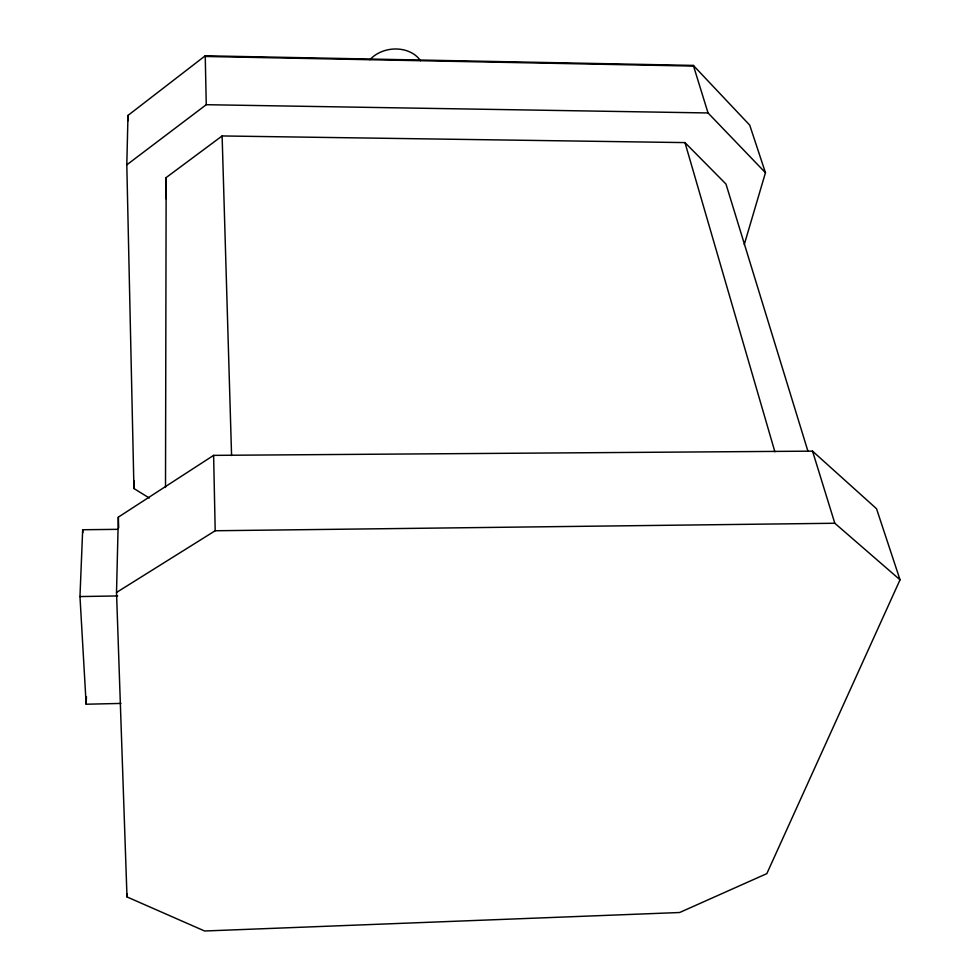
<?xml version="1.0" encoding="UTF-8"?>
<svg xmlns="http://www.w3.org/2000/svg" width="980" height="980" viewBox="0 0 980 980"><rect width="100%" height="100%" fill="white"/><g stroke="black" fill="none" stroke-linecap="round" stroke-linejoin="round"><path stroke-width="1.47" d="M165.51 487.489L166.159 177.576L222.117 135.951L684.971 142.602L725.972 184.032L807.814 450.812M126.996 896.933L116.522 592.447L118.335 517.146L213.615 455.369L812.543 451.143L876.524 508.718L900.032 579.805L766.838 873.621L679.618 912.515L204.612 931L126.996 896.933L127.057 893.895M149.291 498.012L133.942 488.53L134.064 480.947M133.942 488.53L126.8 164.836L127.988 115.42L205.237 55.787L693.35 65.415L749.725 125.146L765.454 172.725L744.261 244.571M120.92 703.42L86.154 704.228L86.436 696.621M86.154 704.228L79.968 596.563L82.675 529.751L117.526 529.335M126.8 164.836L206.253 104.701L708.038 112.957L765.454 172.725M116.522 592.447L215.196 530.756L834.813 523.259L900.032 579.805M79.968 596.563L117.649 595.95M205.249 56.473L693.558 66.089M693.35 65.415L708.038 112.957M812.543 451.143L834.813 523.259M684.971 142.602L774.874 451.768M82.675 529.751L82.822 532.667M118.335 517.146L118.678 527.84M222.117 135.951L231.574 455.516M205.237 55.787L206.253 104.701M213.615 455.369L215.196 530.756M127.988 115.42L128.086 120.013M127.976 116.118L128.074 120.699M166.159 177.576L166.208 198.916M369.926 59.682A30.147 23.998 -7.7 0 1 420.469 60.674"/></g></svg>
